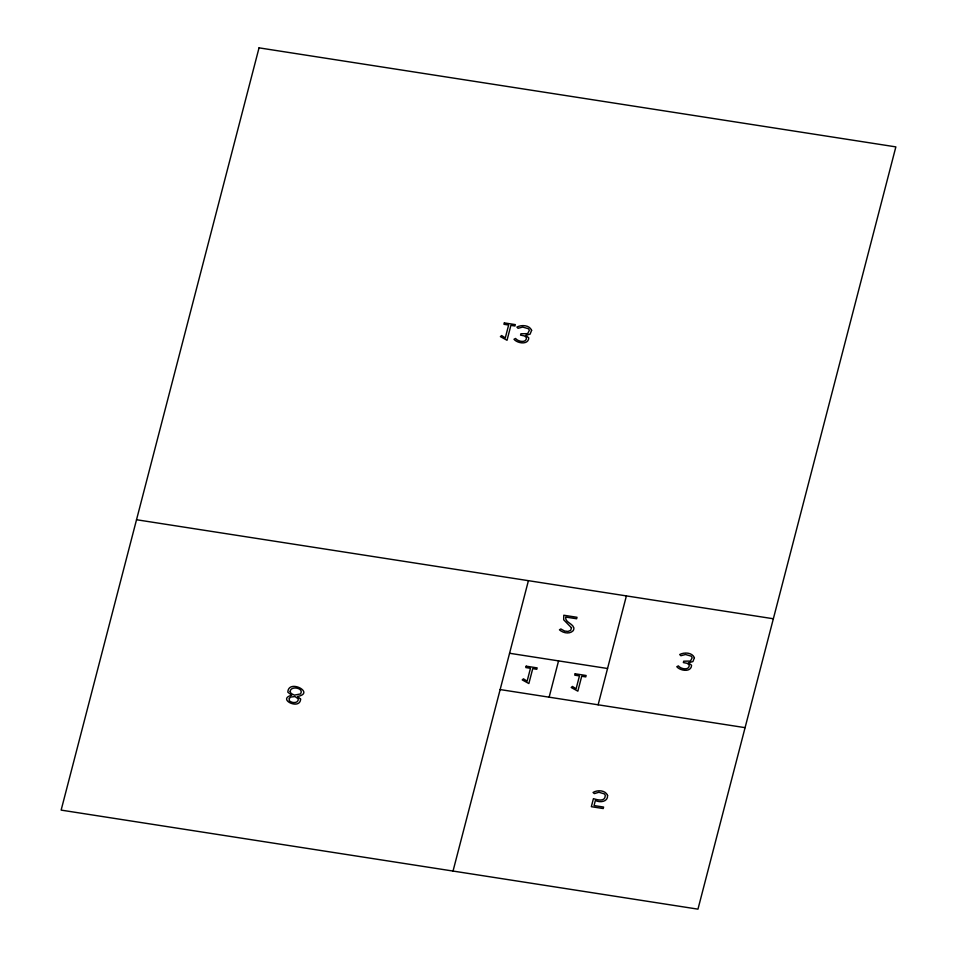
<?xml version="1.0" encoding="UTF-8"?>
<svg xmlns="http://www.w3.org/2000/svg" width="957" height="957" viewBox="0 0 957 957"><rect width="100%" height="100%" fill="white"/><g stroke="black" fill="none" stroke-linecap="round" stroke-linejoin="round"><path stroke-width="1.44" d="M453.032 871.061L528.42 580.672M549.139 697.186L558.553 660.892M598.125 704.807L626.392 595.912M136.528 519.735L773.352 618.76M509.579 653.272L607.539 668.5M500.152 689.566L745.072 727.655M300.594 699.041C300.247 710.704 276.358 699.053 291.801 695.237L287.842 692.198C288.32 678.393 315.977 693.059 297.46 696.481L300.594 699.041M290.174 691.397L291.024 693.418L294.373 695.129L300.462 693.933C304.649 688.059 290.689 685.344 290.174 691.397M531.614 330.309L530.106 334.16L525.632 335.321L528.766 337.845C528.563 345.154 517.366 343.515 513.993 339.268L515.572 338.479C517.964 341.721 526.876 343.384 526.434 337.522L524.376 335.895L520.56 335.141L520.907 333.766L527.63 333.646L529.257 330.548A3.637 2.704 1.6 0 0 528.264 328.67L522.701 327.079L518.048 328.299L516.9 327.079C521.457 324.638 529.377 324.949 531.614 330.309M694.411 657.734L692.904 661.586L688.442 662.746L691.564 665.271C691.361 672.592 680.164 670.941 676.79 666.706L678.369 665.905C680.762 669.146 689.674 670.821 689.231 664.948L687.174 663.321L683.358 662.567L683.717 661.191L690.428 661.072L692.067 657.973A3.637 2.704 1.6 0 0 691.062 656.095L685.499 654.516L680.846 655.736L679.697 654.516C684.267 652.064 692.174 652.375 694.411 657.734M571.485 627.78L570.707 630.328L568.003 631.441L564.594 631.034L560.826 628.94L559.438 629.838C563.003 633.008 569.499 634.479 573.135 630.747A8.027 5.969 1.6 0 0 573.841 627.816C572.525 623.258 564.881 622.421 565.707 617.062L576.628 618.76L577.011 617.289L563.793 615.231L563.673 619.777L571.485 627.78M607.575 795.458C608.078 801.978 599.8 802.851 595.386 800.471L594.058 805.567L603.604 807.05L603.221 808.545L591.342 806.691L593.436 798.64C597.24 799.873 605.123 802.05 605.243 795.734A3.792 2.811 1.6 0 0 604.298 793.867L598.903 792.264L594.321 793.628L593.053 792.456C597.467 789.74 605.458 790.063 607.575 795.458M259.036 47.85L61.14 810.112L697.964 909.15L895.86 146.888L259.036 47.85M289.337 698.431L289.146 700.416C291.191 703.347 298.787 703.706 298.261 698.837L295.007 696.576L290.617 697.079L289.337 698.431M504.351 322.904L503.98 324.303L508.634 325.021L505.296 337.893L501.624 335.56L500.391 336.625L507.031 340.273L510.894 325.38L514.95 326.002L515.309 324.614L504.351 322.904M526.183 666.18L525.812 667.567L530.465 668.297L527.128 681.169L523.455 678.824L522.223 679.901L528.862 683.537L532.726 668.644L536.781 669.278L537.14 667.878L526.183 666.18M575.169 673.788L574.798 675.187L579.452 675.917L576.114 688.789L572.43 686.444L571.209 687.509L577.849 691.157L581.712 676.264L585.768 676.898L586.127 675.498L575.169 673.788"/></g></svg>
